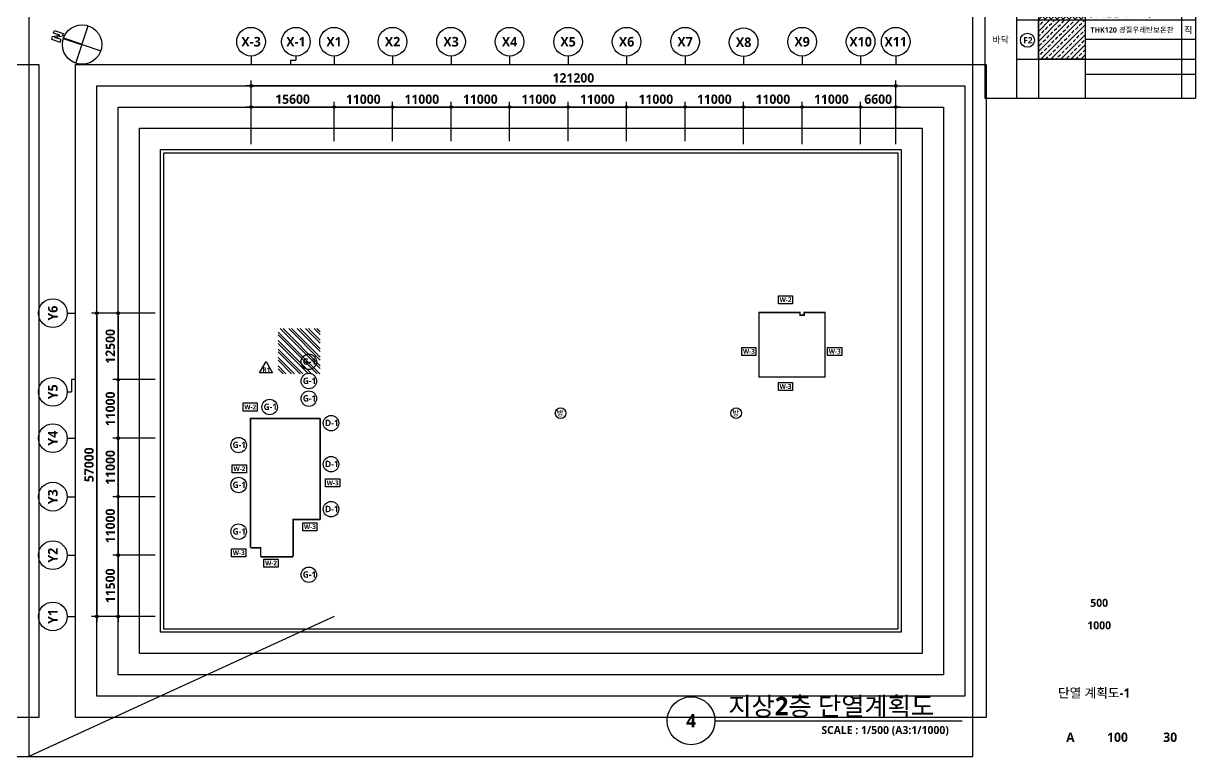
# Model space of a CAD drawing. Header units: millimetres. Extents: x 15454 to 832298, y 124519 to 402165.
# Drawn here: x 191935 to 412298, y 124519 to 262288 of the extents above; entities that cross this region are included whole.
import ezdxf
from ezdxf.enums import TextEntityAlignment as Align

# ---------------------------------------------------------------- set-up
doc = ezdxf.new("R2010")
doc.units = ezdxf.units.MM
doc.header["$LTSCALE"] = 300
doc.header["$MEASUREMENT"] = 0
doc.header["$PDSIZE"] = -5
doc.linetypes.add('HID', pattern=[0.5, 0.25, -0.25])
doc.linetypes.add('지상4층 SITE$0$AZ081', pattern=[3, 2, -1])
doc.layers.get('0').update_dxf_attribs({"linetype": 'CONTINUOUS'})
doc.layers.get('Defpoints').update_dxf_attribs({"color": 161, "linetype": 'CONTINUOUS'})
for name, color, linetype in [('A-ANNO-GRA1', 7, 'CONTINUOUS'), ('A-ANNO-NORT', 7, 'CONTINUOUS'), ('A-ANNO-TEXT1', 7, 'CONTINUOUS'), ('A-ANNO-TEXT2', 3, 'CONTINUOUS'), ('A-ANNO-TITL', 7, 'CONTINUOUS'), ('A-ST-AXIS-BUB', 7, 'CONTINUOUS'), ('A-ST-AXIS-DIM', 7, 'CONTINUOUS'), ('A-TEXT1', 2, 'CONTINUOUS'), ('AA-XXXX-TXT1', 2, 'CONTINUOUS'), ('BOX', 7, 'CONTINUOUS'), ('COL', 2, 'CONTINUOUS'), ('COR', 4, 'CONTINUOUS'), ('FIN', 5, 'CONTINUOUS'), ('text', 3, 'CONTINUOUS'), ('w-2', 1, 'CONTINUOUS'), ('w-3', 5, 'CONTINUOUS'), ('X-SEC-종$0$A-ST-AXIS-BUB', 7, 'CONTINUOUS')]:
    doc.layers.add(name, color=color, linetype=linetype)
for name, color, linetype, plot in [('Defpoint', 161, 'CONTINUOUS', False), ('G(그리드1)', 185, 'CONTINUOUS', False), ('G(그리드2)', 235, 'CONTINUOUS', False)]:
    doc.layers.add(name, color=color, linetype=linetype, plot=plot)
doc.styles.add('SH_대대리576', font='')
doc.styles.add('SH_진천_나눔', font='')
doc.styles.add('맑은고딕', font='NanumGothicBold.ttf')
doc.styles.add('송현플러스-돋움체', font='NanumGothicBold.ttf')
doc.styles.get('SH_대대리576').set_extended_font_data('NanumGothic', bold=True)
doc.styles.get('SH_진천_나눔').set_extended_font_data('NanumGothic', bold=True)
doc.dimstyles.new('SHP 500', dxfattribs={"dimscale": 500, "dimtxt": 3.5, "dimasz": 1, "dimexe": 2, "dimexo": 2, "dimgap": 1, "dimtad": 1, "dimdec": 0, "dimzin": 0, "dimdsep": 46, "dimtxsty": 'SH_진천_나눔', "dimblk": 'DIMDOT', "dimcen": 0.09, "dimclrd": 256, "dimclre": 256, "dimclrt": 3, "dimadec": 0, "dimazin": 1, "dimtfac": 1, "dimtdec": 0, "dimtix": 1, "dimtmove": 2, "dimatfit": 0, "dimldrblk": 'DIMDOT', "dimfxl": 1, "dimtolj": 1, "dimtzin": 0, "dimlwd": -1, "dimlwe": -1, "dimarcsym": 0})

# ---------------------------------------------------------------- blocks, each defined once
blk = doc.blocks.new('G$CBA52A250')
at = {"layer": 'A-ST-AXIS-BUB'}
for p, q in [((1177, 0), (1177, 525)), ((1177, 525), (1800, 525)), ((1800, 1050), (1800, 525))]:
    blk.add_line(p, q, dxfattribs=at)
blk.add_circle((1800, 2850), 1800, dxfattribs=at)
blk = doc.blocks.new('DIMDOT')
at = {"color": 0}
blk.add_line((-2, 0), (2, 0), dxfattribs=at)
for radius in [0.5, 0.25]:
    blk.add_circle((0, 0), radius, dxfattribs=at)
blk = doc.blocks.new('*D6797')
at = {"layer": 'A-ST-AXIS-DIM'}
for p, q in [((216729, 207853), (204729, 207853)), ((205729, 207353), (205729, 151353)), ((216729, 150853), (204729, 150853))]:
    blk.add_line(p, q, dxfattribs=at)
at = {"layer": 'Defpoints', "color": 0}
for p in [(217729, 207853), (205729, 150853), (217729, 150853)]:
    blk.add_point(p, dxfattribs=at)
at = {"layer": 'A-ST-AXIS-DIM', "linetype": 'ByBlock', "xscale": 500, "yscale": 500, "zscale": 500}
for p, rotation in [((205729, 207853), 90), ((205729, 150853), 270)]:
    blk.add_blockref('DIMDOT', p, dxfattribs=dict(at, rotation=rotation))
at = {"layer": 'A-ST-AXIS-DIM', "color": 3, "insert": (204267, 179353), "char_height": 1750, "attachment_point": 5, "rotation": 90, "style": 'SH_진천_나눔'}
blk.add_mtext('\\A1;57000', dxfattribs=at)
blk = doc.blocks.new('*D6798')
at = {"layer": 'A-ST-AXIS-DIM'}
for p, q in [((216729, 162353), (208729, 162353)), ((209729, 161853), (209729, 151353)), ((216729, 150853), (208729, 150853))]:
    blk.add_line(p, q, dxfattribs=at)
at = {"layer": 'Defpoints', "color": 0}
for p in [(217729, 162353), (209729, 150853), (217729, 150853)]:
    blk.add_point(p, dxfattribs=at)
at = {"layer": 'A-ST-AXIS-DIM', "linetype": 'ByBlock', "xscale": 500, "yscale": 500, "zscale": 500}
for p, rotation in [((209729, 162353), 90), ((209729, 150853), 270)]:
    blk.add_blockref('DIMDOT', p, dxfattribs=dict(at, rotation=rotation))
at = {"layer": 'A-ST-AXIS-DIM', "color": 3, "insert": (208267, 156603), "char_height": 1750, "attachment_point": 5, "rotation": 90, "style": 'SH_진천_나눔'}
blk.add_mtext('\\A1;11500', dxfattribs=at)
blk = doc.blocks.new('*D6799')
at = {"layer": 'A-ST-AXIS-DIM'}
for p, q in [((216729, 173353), (208729, 173353)), ((209729, 172853), (209729, 162853)), ((216729, 162353), (208729, 162353))]:
    blk.add_line(p, q, dxfattribs=at)
at = {"layer": 'Defpoints', "color": 0}
for p in [(217729, 173353), (209729, 162353), (217729, 162353)]:
    blk.add_point(p, dxfattribs=at)
at = {"layer": 'A-ST-AXIS-DIM', "linetype": 'ByBlock', "xscale": 500, "yscale": 500, "zscale": 500}
for p, rotation in [((209729, 173353), 90), ((209729, 162353), 270)]:
    blk.add_blockref('DIMDOT', p, dxfattribs=dict(at, rotation=rotation))
at = {"layer": 'A-ST-AXIS-DIM', "color": 3, "insert": (208269, 167853), "char_height": 1750, "attachment_point": 5, "rotation": 90, "style": 'SH_진천_나눔'}
blk.add_mtext('\\A1;11000', dxfattribs=at)
blk = doc.blocks.new('*D6800')
at = {"layer": 'A-ST-AXIS-DIM'}
for p, q in [((216729, 184353), (208729, 184353)), ((209729, 183853), (209729, 173853)), ((216729, 173353), (208729, 173353))]:
    blk.add_line(p, q, dxfattribs=at)
at = {"layer": 'Defpoints', "color": 0}
for p in [(217729, 184353), (209729, 173353), (217729, 173353)]:
    blk.add_point(p, dxfattribs=at)
at = {"layer": 'A-ST-AXIS-DIM', "linetype": 'ByBlock', "xscale": 500, "yscale": 500, "zscale": 500}
for p, rotation in [((209729, 184353), 90), ((209729, 173353), 270)]:
    blk.add_blockref('DIMDOT', p, dxfattribs=dict(at, rotation=rotation))
at = {"layer": 'A-ST-AXIS-DIM', "color": 3, "insert": (208269, 178853), "char_height": 1750, "attachment_point": 5, "rotation": 90, "style": 'SH_진천_나눔'}
blk.add_mtext('\\A1;11000', dxfattribs=at)
blk = doc.blocks.new('*D6801')
at = {"layer": 'A-ST-AXIS-DIM'}
for p, q in [((216729, 195353), (208729, 195353)), ((209729, 194853), (209729, 184853)), ((216729, 184353), (208729, 184353))]:
    blk.add_line(p, q, dxfattribs=at)
at = {"layer": 'Defpoints', "color": 0}
for p in [(217729, 195353), (209729, 184353), (217729, 184353)]:
    blk.add_point(p, dxfattribs=at)
at = {"layer": 'A-ST-AXIS-DIM', "linetype": 'ByBlock', "xscale": 500, "yscale": 500, "zscale": 500}
for p, rotation in [((209729, 195353), 90), ((209729, 184353), 270)]:
    blk.add_blockref('DIMDOT', p, dxfattribs=dict(at, rotation=rotation))
at = {"layer": 'A-ST-AXIS-DIM', "color": 3, "insert": (208269, 189853), "char_height": 1750, "attachment_point": 5, "rotation": 90, "style": 'SH_진천_나눔'}
blk.add_mtext('\\A1;11000', dxfattribs=at)
blk = doc.blocks.new('*D6802')
at = {"layer": 'A-ST-AXIS-DIM'}
for p, q in [((216729, 207853), (208729, 207853)), ((209729, 207353), (209729, 195853)), ((216729, 195353), (208729, 195353))]:
    blk.add_line(p, q, dxfattribs=at)
at = {"layer": 'Defpoints', "color": 0}
for p in [(217729, 207853), (209729, 195353), (217729, 195353)]:
    blk.add_point(p, dxfattribs=at)
at = {"layer": 'A-ST-AXIS-DIM', "linetype": 'ByBlock', "xscale": 500, "yscale": 500, "zscale": 500}
for p, rotation in [((209729, 207853), 90), ((209729, 195353), 270)]:
    blk.add_blockref('DIMDOT', p, dxfattribs=dict(at, rotation=rotation))
at = {"layer": 'A-ST-AXIS-DIM', "color": 3, "insert": (208265, 201603), "char_height": 1750, "attachment_point": 5, "rotation": 90, "style": 'SH_진천_나눔'}
blk.add_mtext('\\A1;12500', dxfattribs=at)
blk = doc.blocks.new('*D6803')
at = {"layer": 'A-ST-AXIS-DIM'}
for p, q in [((234729, 239581), (234729, 251581)), ((355929, 239581), (355929, 251581)), ((355429, 250581), (235229, 250581))]:
    blk.add_line(p, q, dxfattribs=at)
at = {"layer": 'Defpoints', "color": 0}
for p in [(234729, 250581), (234729, 238581), (355929, 238581)]:
    blk.add_point(p, dxfattribs=at)
at = {"layer": 'A-ST-AXIS-DIM', "linetype": 'ByBlock', "xscale": 500, "yscale": 500, "zscale": 500, "rotation": 180}
blk.add_blockref('DIMDOT', (234729, 250581), dxfattribs=at)
at = {"layer": 'A-ST-AXIS-DIM', "linetype": 'ByBlock', "xscale": 500, "yscale": 500, "zscale": 500}
blk.add_blockref('DIMDOT', (355929, 250581), dxfattribs=at)
at = {"layer": 'A-ST-AXIS-DIM', "color": 3, "insert": (295329, 252044), "char_height": 1750, "attachment_point": 5, "style": 'SH_진천_나눔'}
blk.add_mtext('\\A1;121200', dxfattribs=at)
blk = doc.blocks.new('*D6804')
at = {"layer": 'A-ST-AXIS-DIM'}
for p, q in [((250329, 240181), (250329, 247581)), ((261329, 240181), (261329, 247581)), ((260829, 246581), (250829, 246581))]:
    blk.add_line(p, q, dxfattribs=at)
at = {"layer": 'Defpoints', "color": 0}
for p in [(250329, 246581), (250329, 239181), (261329, 239181)]:
    blk.add_point(p, dxfattribs=at)
at = {"layer": 'A-ST-AXIS-DIM', "linetype": 'ByBlock', "xscale": 500, "yscale": 500, "zscale": 500, "rotation": 180}
blk.add_blockref('DIMDOT', (250329, 246581), dxfattribs=at)
at = {"layer": 'A-ST-AXIS-DIM', "linetype": 'ByBlock', "xscale": 500, "yscale": 500, "zscale": 500}
blk.add_blockref('DIMDOT', (261329, 246581), dxfattribs=at)
at = {"layer": 'A-ST-AXIS-DIM', "color": 3, "insert": (255829, 248041), "char_height": 1750, "attachment_point": 5, "style": 'SH_진천_나눔'}
blk.add_mtext('\\A1;11000', dxfattribs=at)
blk = doc.blocks.new('*D6805')
at = {"layer": 'A-ST-AXIS-DIM'}
for p, q in [((261329, 240181), (261329, 247581)), ((272329, 240181), (272329, 247581)), ((271829, 246581), (261829, 246581))]:
    blk.add_line(p, q, dxfattribs=at)
at = {"layer": 'Defpoints', "color": 0}
for p in [(261329, 246581), (261329, 239181), (272329, 239181)]:
    blk.add_point(p, dxfattribs=at)
at = {"layer": 'A-ST-AXIS-DIM', "linetype": 'ByBlock', "xscale": 500, "yscale": 500, "zscale": 500, "rotation": 180}
blk.add_blockref('DIMDOT', (261329, 246581), dxfattribs=at)
at = {"layer": 'A-ST-AXIS-DIM', "linetype": 'ByBlock', "xscale": 500, "yscale": 500, "zscale": 500}
blk.add_blockref('DIMDOT', (272329, 246581), dxfattribs=at)
at = {"layer": 'A-ST-AXIS-DIM', "color": 3, "insert": (266829, 248041), "char_height": 1750, "attachment_point": 5, "style": 'SH_진천_나눔'}
blk.add_mtext('\\A1;11000', dxfattribs=at)
blk = doc.blocks.new('*D6806')
at = {"layer": 'A-ST-AXIS-DIM'}
for p, q in [((272329, 240181), (272329, 247581)), ((283329, 240181), (283329, 247581)), ((282829, 246581), (272829, 246581))]:
    blk.add_line(p, q, dxfattribs=at)
at = {"layer": 'Defpoints', "color": 0}
for p in [(272329, 246581), (272329, 239181), (283329, 239181)]:
    blk.add_point(p, dxfattribs=at)
at = {"layer": 'A-ST-AXIS-DIM', "linetype": 'ByBlock', "xscale": 500, "yscale": 500, "zscale": 500, "rotation": 180}
blk.add_blockref('DIMDOT', (272329, 246581), dxfattribs=at)
at = {"layer": 'A-ST-AXIS-DIM', "linetype": 'ByBlock', "xscale": 500, "yscale": 500, "zscale": 500}
blk.add_blockref('DIMDOT', (283329, 246581), dxfattribs=at)
at = {"layer": 'A-ST-AXIS-DIM', "color": 3, "insert": (277829, 248041), "char_height": 1750, "attachment_point": 5, "style": 'SH_진천_나눔'}
blk.add_mtext('\\A1;11000', dxfattribs=at)
blk = doc.blocks.new('*D6807')
at = {"layer": 'A-ST-AXIS-DIM'}
for p, q in [((283329, 240181), (283329, 247581)), ((294329, 240181), (294329, 247581)), ((293829, 246581), (283829, 246581))]:
    blk.add_line(p, q, dxfattribs=at)
at = {"layer": 'Defpoints', "color": 0}
for p in [(283329, 246581), (283329, 239181), (294329, 239181)]:
    blk.add_point(p, dxfattribs=at)
at = {"layer": 'A-ST-AXIS-DIM', "linetype": 'ByBlock', "xscale": 500, "yscale": 500, "zscale": 500, "rotation": 180}
blk.add_blockref('DIMDOT', (283329, 246581), dxfattribs=at)
at = {"layer": 'A-ST-AXIS-DIM', "linetype": 'ByBlock', "xscale": 500, "yscale": 500, "zscale": 500}
blk.add_blockref('DIMDOT', (294329, 246581), dxfattribs=at)
at = {"layer": 'A-ST-AXIS-DIM', "color": 3, "insert": (288829, 248041), "char_height": 1750, "attachment_point": 5, "style": 'SH_진천_나눔'}
blk.add_mtext('\\A1;11000', dxfattribs=at)
blk = doc.blocks.new('*D6808')
at = {"layer": 'A-ST-AXIS-DIM'}
for p, q in [((294329, 240181), (294329, 247581)), ((305329, 240181), (305329, 247581)), ((304829, 246581), (294829, 246581))]:
    blk.add_line(p, q, dxfattribs=at)
at = {"layer": 'Defpoints', "color": 0}
for p in [(294329, 246581), (294329, 239181), (305329, 239181)]:
    blk.add_point(p, dxfattribs=at)
at = {"layer": 'A-ST-AXIS-DIM', "linetype": 'ByBlock', "xscale": 500, "yscale": 500, "zscale": 500, "rotation": 180}
blk.add_blockref('DIMDOT', (294329, 246581), dxfattribs=at)
at = {"layer": 'A-ST-AXIS-DIM', "linetype": 'ByBlock', "xscale": 500, "yscale": 500, "zscale": 500}
blk.add_blockref('DIMDOT', (305329, 246581), dxfattribs=at)
at = {"layer": 'A-ST-AXIS-DIM', "color": 3, "insert": (299829, 248041), "char_height": 1750, "attachment_point": 5, "style": 'SH_진천_나눔'}
blk.add_mtext('\\A1;11000', dxfattribs=at)
blk = doc.blocks.new('*D6809')
at = {"layer": 'A-ST-AXIS-DIM'}
for p, q in [((305329, 240181), (305329, 247581)), ((316329, 240181), (316329, 247581)), ((315829, 246581), (305829, 246581))]:
    blk.add_line(p, q, dxfattribs=at)
at = {"layer": 'Defpoints', "color": 0}
for p in [(305329, 246581), (305329, 239181), (316329, 239181)]:
    blk.add_point(p, dxfattribs=at)
at = {"layer": 'A-ST-AXIS-DIM', "linetype": 'ByBlock', "xscale": 500, "yscale": 500, "zscale": 500, "rotation": 180}
blk.add_blockref('DIMDOT', (305329, 246581), dxfattribs=at)
at = {"layer": 'A-ST-AXIS-DIM', "linetype": 'ByBlock', "xscale": 500, "yscale": 500, "zscale": 500}
blk.add_blockref('DIMDOT', (316329, 246581), dxfattribs=at)
at = {"layer": 'A-ST-AXIS-DIM', "color": 3, "insert": (310829, 248041), "char_height": 1750, "attachment_point": 5, "style": 'SH_진천_나눔'}
blk.add_mtext('\\A1;11000', dxfattribs=at)
blk = doc.blocks.new('*D6810')
at = {"layer": 'A-ST-AXIS-DIM'}
for p, q in [((316329, 240181), (316329, 247581)), ((327329, 239581), (327329, 247581)), ((326829, 246581), (316829, 246581))]:
    blk.add_line(p, q, dxfattribs=at)
at = {"layer": 'Defpoints', "color": 0}
for p in [(316329, 246581), (316329, 239181), (327329, 238581)]:
    blk.add_point(p, dxfattribs=at)
at = {"layer": 'A-ST-AXIS-DIM', "linetype": 'ByBlock', "xscale": 500, "yscale": 500, "zscale": 500, "rotation": 180}
blk.add_blockref('DIMDOT', (316329, 246581), dxfattribs=at)
at = {"layer": 'A-ST-AXIS-DIM', "linetype": 'ByBlock', "xscale": 500, "yscale": 500, "zscale": 500}
blk.add_blockref('DIMDOT', (327329, 246581), dxfattribs=at)
at = {"layer": 'A-ST-AXIS-DIM', "color": 3, "insert": (321829, 248041), "char_height": 1750, "attachment_point": 5, "style": 'SH_진천_나눔'}
blk.add_mtext('\\A1;11000', dxfattribs=at)
blk = doc.blocks.new('*D6811')
at = {"layer": 'A-ST-AXIS-DIM'}
for p, q in [((327329, 239581), (327329, 247581)), ((338329, 239581), (338329, 247581)), ((337829, 246581), (327829, 246581))]:
    blk.add_line(p, q, dxfattribs=at)
at = {"layer": 'Defpoints', "color": 0}
for p in [(327329, 246581), (327329, 238581), (338329, 238581)]:
    blk.add_point(p, dxfattribs=at)
at = {"layer": 'A-ST-AXIS-DIM', "linetype": 'ByBlock', "xscale": 500, "yscale": 500, "zscale": 500, "rotation": 180}
blk.add_blockref('DIMDOT', (327329, 246581), dxfattribs=at)
at = {"layer": 'A-ST-AXIS-DIM', "linetype": 'ByBlock', "xscale": 500, "yscale": 500, "zscale": 500}
blk.add_blockref('DIMDOT', (338329, 246581), dxfattribs=at)
at = {"layer": 'A-ST-AXIS-DIM', "color": 3, "insert": (332829, 248041), "char_height": 1750, "attachment_point": 5, "style": 'SH_진천_나눔'}
blk.add_mtext('\\A1;11000', dxfattribs=at)
blk = doc.blocks.new('*D6812')
at = {"layer": 'A-ST-AXIS-DIM'}
for p, q in [((338329, 239581), (338329, 247581)), ((349329, 239581), (349329, 247581)), ((348829, 246581), (338829, 246581))]:
    blk.add_line(p, q, dxfattribs=at)
at = {"layer": 'Defpoints', "color": 0}
for p in [(338329, 246581), (338329, 238581), (349329, 238581)]:
    blk.add_point(p, dxfattribs=at)
at = {"layer": 'A-ST-AXIS-DIM', "linetype": 'ByBlock', "xscale": 500, "yscale": 500, "zscale": 500, "rotation": 180}
blk.add_blockref('DIMDOT', (338329, 246581), dxfattribs=at)
at = {"layer": 'A-ST-AXIS-DIM', "linetype": 'ByBlock', "xscale": 500, "yscale": 500, "zscale": 500}
blk.add_blockref('DIMDOT', (349329, 246581), dxfattribs=at)
at = {"layer": 'A-ST-AXIS-DIM', "color": 3, "insert": (343829, 248041), "char_height": 1750, "attachment_point": 5, "style": 'SH_진천_나눔'}
blk.add_mtext('\\A1;11000', dxfattribs=at)
blk = doc.blocks.new('*D6813')
at = {"layer": 'A-ST-AXIS-DIM'}
for p, q in [((234729, 240181), (234729, 247581)), ((250329, 240181), (250329, 247581)), ((249829, 246581), (235229, 246581))]:
    blk.add_line(p, q, dxfattribs=at)
at = {"layer": 'Defpoints', "color": 0}
for p in [(234729, 246581), (234729, 239181), (250329, 239181)]:
    blk.add_point(p, dxfattribs=at)
at = {"layer": 'A-ST-AXIS-DIM', "linetype": 'ByBlock', "xscale": 500, "yscale": 500, "zscale": 500, "rotation": 180}
blk.add_blockref('DIMDOT', (234729, 246581), dxfattribs=at)
at = {"layer": 'A-ST-AXIS-DIM', "linetype": 'ByBlock', "xscale": 500, "yscale": 500, "zscale": 500}
blk.add_blockref('DIMDOT', (250329, 246581), dxfattribs=at)
at = {"layer": 'A-ST-AXIS-DIM', "color": 3, "insert": (242529, 248047), "char_height": 1750, "attachment_point": 5, "style": 'SH_진천_나눔'}
blk.add_mtext('\\A1;15600', dxfattribs=at)
blk = doc.blocks.new('A-ST-AXIS-BUB-1')
at = {"layer": 'A-ST-AXIS-BUB'}
blk.add_line((0, 350), (0, 0), dxfattribs=at)
blk.add_circle((0, 950), 600, dxfattribs=at)
blk = doc.blocks.new('A-ST-AXIS-BUB-2')
at = {"layer": 'X-SEC-종$0$A-ST-AXIS-BUB'}
blk.add_line((1800, 1050, -103000), (1800, 525, -103000), dxfattribs=at)
at = {"layer": 'X-SEC-종$0$A-ST-AXIS-BUB', "elevation": -103000}
blk.add_lwpolyline([(3323, 0), (3323, 525), (1800, 525)], dxfattribs=at)
at = {"layer": 'X-SEC-종$0$A-ST-AXIS-BUB'}
blk.add_circle((1800, 2850, -103000), 1800, dxfattribs=at)
blk = doc.blocks.new('*D6897')
at = {"layer": 'A-ST-AXIS-DIM'}
for p, q in [((349329, 239581), (349329, 247581)), ((355929, 239581), (355929, 247581)), ((348829, 246581), (348329, 246581)), ((349329, 246581), (355929, 246581)), ((356429, 246581), (356929, 246581))]:
    blk.add_line(p, q, dxfattribs=at)
at = {"layer": 'Defpoints', "color": 0}
for p in [(355929, 246581), (349329, 238581), (355929, 238581)]:
    blk.add_point(p, dxfattribs=at)
at = {"layer": 'A-ST-AXIS-DIM', "linetype": 'ByBlock', "xscale": 500, "yscale": 500, "zscale": 500}
blk.add_blockref('DIMDOT', (349329, 246581), dxfattribs=at)
at = {"layer": 'A-ST-AXIS-DIM', "linetype": 'ByBlock', "xscale": 500, "yscale": 500, "zscale": 500, "rotation": 180}
blk.add_blockref('DIMDOT', (355929, 246581), dxfattribs=at)
at = {"layer": 'A-ST-AXIS-DIM', "color": 3, "insert": (352629, 248047), "char_height": 1750, "attachment_point": 5, "style": 'SH_진천_나눔'}
blk.add_mtext('\\A1;6600', dxfattribs=at)
blk = doc.blocks.new('dr-sy-018-D-M')
at = {"layer": 'A-ANNO-NORT'}
for p, q in [((-1, 16.4), (-2.5, 16.4)), ((-2.5, 16.4), (-2.5, 11.4)), ((-1, 16.4), (1, 12.8)), ((-1, 15.09), (1.05, 11.4)), ((-1, 11.4), (-1, 15.09)), ((1, 12.8), (1, 16.4)), ((1, 16.4), (2.5, 16.4)), ((2.5, 16.4), (2.5, 11.4)), ((-2.5, 11.4), (-1, 11.4)), ((2.5, 11.4), (1.05, 11.4)), ((-10.5, 0), (10.5, 0)), ((0, 0), (0, -10.5))]:
    blk.add_line(p, q, dxfattribs=at)
at = {"layer": 'A-ANNO-NORT', "const_width": 1}
blk.add_lwpolyline([(0, 10.5), (0, 0)], dxfattribs=at)
at = {"layer": 'A-ANNO-NORT'}
blk.add_circle((0, 0), 10.5, dxfattribs=at)
blk = doc.blocks.new('*U4373')
at = {"layer": 'A-ANNO-TITL'}
blk.add_line((0, 0), (4647, 0), dxfattribs=at)
blk.add_circle((-450, 0), 450, dxfattribs=at)
at = {"layer": 'AA-XXXX-TXT1', "style": 'SH_진천_나눔'}
blk.add_attdef('DWG.TITLE', (250, 100), '', height=350, dxfattribs=at)
at = {"layer": 'AA-XXXX-TXT1', "color": 7, "style": 'SH_진천_나눔'}
blk.add_attdef('NO1', text='', height=300, dxfattribs=at).set_placement((-450, 0), align=Align.MIDDLE)
at = {"layer": 'AA-XXXX-TXT1', "style": 'SH_진천_나눔'}
blk.add_attdef('SCALE', text='', height=150, dxfattribs=at).set_placement((4397, -100), align=Align.TOP_RIGHT)
blk = doc.blocks.new('지상2층 단열')
at = {"true_color": 0xffab8f}
h = blk.add_hatch(dxfattribs=at)
h.set_pattern_fill('ANSI32', color=21, scale=3000, angle=270)
h.set_pattern_definition([(315, (-367449.7, 321534), (795.4951, 795.4951), []), (315, (-367449.7, 321003.7), (795.4951, 795.4951), [])])
h.paths.add_polyline_path([(77864, 45600), (85764, 45600), (85764, 49500), (85764, 49500), (85764, 51420), (85764, 51420), (85764, 54100), (77864, 54100)])
blk.add_lwpolyline([(75579, 47911), (76821, 45758), (74336, 45758)], close=True)
at = {"layer": 'COL'}
for centre in [(83629, 47852), (83629, 44234), (83629, 40932), (76259, 39347), (87803, 36322), (70428, 32199), (87803, 28612), (70428, 24698), (87803, 20148), (70428, 15936), (83620, 7829)]:
    blk.add_circle(centre, 1452, dxfattribs=at)
at = {"layer": 'text'}
for points in [[(171910, 60268), (174585, 60268), (174585, 58756), (171910, 58756)], [(165018, 50562), (167693, 50562), (167693, 49050), (165018, 49050)], [(181147, 50562), (183822, 50562), (183822, 49050), (181147, 49050)], [(171910, 43958), (174585, 43958), (174585, 42446), (171910, 42446)], [(71262, 40115), (73937, 40115), (73937, 38603), (71262, 38603)], [(69227, 28510), (71903, 28510), (71903, 26998), (69227, 26998)], [(86762, 25838), (89438, 25838), (89438, 24326), (86762, 24326)], [(82482, 17618), (85158, 17618), (85158, 16106), (82482, 16106)], [(69099, 12731), (71775, 12731), (71775, 11219), (69099, 11219)], [(75171, 10773), (77846, 10773), (77846, 9261), (75171, 9261)]]:
    blk.add_lwpolyline(points, close=True, dxfattribs=at)
at = {"layer": 'w-2', "linetype": 'HID', "const_width": 300, "elevation": -103000}
blk.add_lwpolyline([(168264, 57100), (168264, 45000), (180664, 45000), (180664, 57100), (176764, 57100), (176764, 56600), (175964, 56600), (175964, 57100), (168264, 57100)], dxfattribs=at)
at = {"layer": 'w-2', "linetype": 'HID', "const_width": 300}
for points in [[(85764, 18200), (85764, 37200)], [(80664, 11205), (80664, 18200), (85764, 18200)], [(72664, 12900), (74564, 12900), (74564, 11200)]]:
    blk.add_lwpolyline(points, dxfattribs=at)
at = {"layer": 'w-3', "linetype": '지상4층 SITE$0$AZ081', "const_width": 300, "elevation": -103000}
blk.add_lwpolyline([(168264, 57100), (175964, 57100), (175964, 56600), (176764, 56600), (176764, 57100), (180664, 57100)], dxfattribs=at)
at = {"layer": 'w-3', "linetype": '지상4층 SITE$0$AZ081', "const_width": 300}
for points in [[(85764, 37200), (72664, 37200), (72664, 12900)], [(74564, 11200), (80664, 11200)]]:
    blk.add_lwpolyline(points, dxfattribs=at)
at = {"layer": 'A-ANNO-TEXT2', "style": '송현플러스-돋움체'}
for s, p in [('G-1', (82495, 47295)), ('G-1', (82495, 43676)), ('G-1', (75126, 38790)), ('G-1', (82495, 40375)), ('D-1', (86669, 35764)), ('G-1', (69294, 31641)), ('D-1', (86669, 28055)), ('G-1', (69294, 24140)), ('D-1', (86669, 19590)), ('G-1', (69294, 15378)), ('G-1', (82486, 7271))]:
    blk.add_text(s, height=1200, dxfattribs=at).set_placement(p)
at = {"layer": 'A-TEXT1', "style": '맑은고딕'}
for s, p in [('W-2', (172142, 59065)), ('W-3', (165250, 49359)), ('W-3', (181379, 49359)), ('R1', (74903, 45905)), ('W-3', (172142, 42755)), ('W-2', (71494, 38912)), ('W-2', (69459, 27308)), ('W-3', (86995, 24635)), ('W-3', (82715, 16415)), ('W-3', (69332, 11528)), ('W-2', (75403, 9570))]:
    blk.add_text(s, height=900, dxfattribs=at).set_placement(p)
blk = doc.blocks.new('바닥 단열재 표기')
at = {"layer": 'COR', "true_color": 0x0affff}
h = blk.add_hatch(dxfattribs=at)
h.set_pattern_fill('ANSI33', color=4, scale=5324)
h.set_pattern_definition([(45, (-588136.9, 492696), (-941.1591, 941.1591), []), (45, (-587195.8, 492696), (-941.1591, 941.1591), [665.5, -332.75])])
h.paths.add_polyline_path([(10056, 14706), (18846, 14706), (18846, 7353), (10056, 7353)])
at = {"layer": 'FIN', "true_color": 0x1414ff}
h = blk.add_hatch(dxfattribs=at)
h.set_pattern_fill('ANSI37', color=5, scale=6388.8)
h.set_pattern_definition([(45, (-888585577.4, -266947414.6), (-564.69547546, 564.69547546), []), (135, (-888585577.4, -266947414.6), (-564.69547546, -564.69547546), [])])
h.paths.add_polyline_path([(18846, 14706), (10056, 14706), (10056, 22060), (18846, 22060)])
blk.add_lwpolyline([(10056, 14706), (18846, 14706), (18846, 7353), (10056, 7353)], close=True)
at = {"layer": 'A-TEXT1'}
for centre in [(7986, 18259), (7986, 10905)]:
    blk.add_circle(centre, 1331, dxfattribs=at)
at = {"layer": 'BOX', "color": 4}
for p, q in [((0, 24457), (0, 0)), ((0, 24457), (39595, 24457)), ((0, 24457), (0, 0)), ((0, 24457), (0, 0)), ((0, 24457), (0, 0)), ((5920, 24457), (5920, 0)), ((10056, 24457), (10056, 14706)), ((18846, 24457), (18846, 0)), ((36933, 24457), (36933, 0)), ((39595, 24457), (39595, 0)), ((39595, 24457), (39595, 0)), ((0, 22060), (39595, 22060)), ((39595, 18383), (18846, 18383)), ((5920, 14706), (39595, 14706)), ((5920, 14706), (39595, 14706)), ((10056, 14706), (10056, 0)), ((18846, 14742), (18846, 7389)), ((18846, 14706), (18846, 7353)), ((39595, 11030), (18846, 11030)), ((5920, 7353), (39595, 7353)), ((5920, 7353), (39595, 7353)), ((0, 0), (39595, 0)), ((0, 0), (39595, 0)), ((0, 0), (39595, 0))]:
    blk.add_line(p, q, dxfattribs=at)
at = {"layer": 'BOX'}
blk.add_line((18846, 4517), (39595, 4517), dxfattribs=at)
at = {"layer": 'A-TEXT1', "color": 3, "style": '맑은고딕'}
for s, p in [('구분', (2904, 23313)), ('명칭', (8016, 23313)), ('표기', (14172, 23313)), ('단 열 재 종 류', (28279, 23313))]:
    blk.add_text(s, height=1197.9, dxfattribs=at).set_placement(p, align=Align.MIDDLE_CENTER)
for s, height, p in [('THK120 경질우레탄보온판', 1000, (19845, 19687)), ('직', 1198, (37452, 19552)), ('비드법보온판 1종(1호)', 1000, (19644, 16803)), ('(내화뿜칠:하이코트)THK10', 1000, (19675, 15312)), ('직', 1198, (37452, 15875)), ('THK120 경질우레탄보온판', 1000, (19845, 12334)), ('직', 1198, (37452, 12199))]:
    blk.add_text(s, height=height, dxfattribs=at).set_placement(p)
at = {"layer": 'A-TEXT1', "style": '맑은고딕'}
for s, p in [('F1', (7199, 17639)), ('F2', (7199, 10286))]:
    blk.add_text(s, height=1197.9, dxfattribs=at).set_placement(p)
at = {"layer": 'A-TEXT1', "color": 3, "style": '맑은고딕'}
blk.add_text('바닥', height=1197.9, dxfattribs=at).set_placement((2960, 11030), align=Align.MIDDLE)

msp = doc.modelspace()

# ---------------------------------------------------------------- linework, layer by layer
for centre in [(292924.5, 189052.9), (325933.5, 189052.9)]:
    msp.add_circle(centre, 1000)
at = {"layer": 'A-ANNO-GRA1'}
msp.add_line((192954, 401519), (192954, 124519), dxfattribs=at)
at = {"layer": 'Defpoint'}
msp.add_lwpolyline([(15454, 124519), (370454, 124519), (370454, 401519), (15454, 401519)], close=True, dxfattribs=at)
at = {"layer": 'G(그리드1)'}
msp.add_line((250329, 150852.9), (192954, 124519), dxfattribs=at)
for points in [[(23629, 254581.5), (194829, 254581.5), (194829, 131881.5), (23629, 131881.5)], [(201729, 254581.5), (372929, 254581.5), (372929, 131881.5), (201729, 131881.5)], [(205729, 250581.5), (368929, 250581.5), (368929, 135881.5), (205729, 135881.5)], [(209729, 246581.5), (364929, 246581.5), (364929, 139881.5), (209729, 139881.5)], [(213729, 242581.5), (360929, 242581.5), (360929, 143881.5), (213729, 143881.5)], [(217729, 238581.5), (356929, 238581.5), (356929, 147881.5), (217729, 147881.5)]]:
    msp.add_lwpolyline(points, close=True, dxfattribs=at)
at = {"layer": 'G(그리드2)'}
msp.add_lwpolyline([(218329, 237981.5), (356329, 237981.5), (356329, 148481.5), (218329, 148481.5)], close=True, dxfattribs=at)

# ---------------------------------------------------------------- block references
for name, p in [('바닥 단열재 표기', (372702.3, 248236.5)), ('지상2층 단열', (161964.6, 150852.9))]:
    msp.add_blockref(name, p)
at = {"xscale": 1.5, "yscale": 1.5, "zscale": 1.5}
msp.add_blockref('G$CBA52A250', (240463.3, 254581.5), dxfattribs=at)
ref = msp.add_blockref('*U4373', (321949, 131248.6), dxfattribs=dict(xscale=10, yscale=10, zscale=10))
ref.add_attrib('SCALE', 'SCALE : 1/500 (A3:1/1000)', dxfattribs={"layer": 'A-ANNO-TITL', "height": 1500, "style": 'SH_진천_나눔'}).set_placement((365916, 130248.6), align=Align.TOP_RIGHT)
ref.add_attrib('DWG.TITLE', '지상2층 단열계획도', (324449, 132248.6), dxfattribs={"layer": 'A-ANNO-TITL', "height": 3479.08, "style": 'SH_진천_나눔'})
ref.add_attrib('NO1', '4', dxfattribs={"layer": 'A-ANNO-TITL', "color": 7, "height": 2500, "style": 'SH_진천_나눔'}).set_placement((317449, 131248.6), align=Align.MIDDLE)
at = {"layer": 'A-ANNO-NORT', "xscale": 352.8000000000371, "yscale": 352.8000000000371, "zscale": 352.8000000000371, "rotation": 71.5319309375383}
msp.add_blockref('dr-sy-018-D-M', (202954, 258319), dxfattribs=at)
at = {"layer": 'A-ST-AXIS-BUB', "xscale": 4.5, "yscale": 4.5, "zscale": 4.5}
for p in [(234729, 254581.5), (250329, 254581.5), (261329, 254581.5), (272329, 254581.5), (283329, 254581.5), (294329, 254581.5), (305329, 254581.5), (316329, 254581.5), (327329, 254481.5), (338329, 254581.5), (349329, 254581.5), (355929, 254581.5)]:
    msp.add_blockref('A-ST-AXIS-BUB-1', p, dxfattribs=at)
at = {"layer": 'A-ST-AXIS-BUB'}
for name, p, xscale, yscale, zscale, rotation in [('A-ST-AXIS-BUB-1', (201729, 207852.9), 4.5, 4.5, 4.5, 90), ('A-ST-AXIS-BUB-2', (201729, 190368.6), 1.5, 1.5, 1.5, 90.00000000000001), ('A-ST-AXIS-BUB-1', (201729, 184352.9), 4.5, 4.5, 4.5, 90), ('A-ST-AXIS-BUB-1', (201729, 173352.9), 4.5, 4.5, 4.5, 90), ('A-ST-AXIS-BUB-1', (201729, 162352.9), 4.5, 4.5, 4.5, 90), ('A-ST-AXIS-BUB-1', (201729, 150852.9), 4.5, 4.5, 4.5, 90)]:
    msp.add_blockref(name, p, dxfattribs=dict(at, xscale=xscale, yscale=yscale, zscale=zscale, rotation=rotation))

# ---------------------------------------------------------------- texts
at = {"layer": 'A-ANNO-TEXT1', "style": 'SH_대대리576'}
for s, p in [('X-3', (234729, 258856.5)), ('X-1', (243163.3, 258856.5)), ('X1', (250329, 258856.5)), ('X2', (261329, 258856.5)), ('X3', (272329, 258856.5)), ('X4', (283329, 258856.5)), ('X5', (294329, 258856.5)), ('X6', (305329, 258856.5)), ('X7', (316329, 258856.5)), ('X8', (327329, 258756.5)), ('X9', (338329, 258856.5)), ('X10', (349329, 258856.5)), ('X11', (355929, 258856.5))]:
    msp.add_text(s, height=1800, dxfattribs=at).set_placement(p, align=Align.MIDDLE_CENTER)
for s, p in [('Y6', (197454, 207852.9)), ('Y5', (197454, 193068.6)), ('Y4', (197454, 184352.9)), ('Y3', (197454, 173352.9)), ('Y2', (197454, 162352.9)), ('Y1', (197454, 150852.9))]:
    msp.add_text(s, height=1800, rotation=90, dxfattribs=at).set_placement(p, align=Align.MIDDLE_CENTER)
at = {"layer": 'A-ANNO-TEXT2', "style": '송현플러스-돋움체'}
for p in [(292204.8, 188544.4), (325213.8, 188544.4)]:
    msp.add_text('방', height=1000, dxfattribs=at).set_placement(p)
at = {"layer": 'A-ANNO-TITL', "style": 'SH_진천_나눔'}
for s, height, p in [('500', 1500, (394179.9, 153408)), ('1000', 1500, (394179.9, 149186)), ('단열 계획도-1', 1750, (393237.8, 136505.3)), ('A', 1750, (388766.6, 128154.5)), ('100', 1750, (397622.1, 128154.5)), ('30', 1750, (407532.8, 128154.5))]:
    msp.add_text(s, height=height, dxfattribs=at).set_placement(p, align=Align.MIDDLE)

# ---------------------------------------------------------------- dimensions: what is measured, and where the dimension line sits
at = {"layer": 'A-ST-AXIS-DIM'}
for base, p1, p2, picture, middle in [((234729, 250581.5), (355929, 238581.5), (234729, 238581.5), '*D6803', (295329, 252043.5)), ((234729, 246581.5), (250329, 239181.5), (234729, 239181.5), '*D6813', (242529, 248047.2)), ((250329, 246581.5), (261329, 239181.5), (250329, 239181.5), '*D6804', (255829, 248041)), ((261329, 246581.5), (272329, 239181.5), (261329, 239181.5), '*D6805', (266829, 248041)), ((272329, 246581.5), (283329, 239181.5), (272329, 239181.5), '*D6806', (277829, 248041)), ((283329, 246581.5), (294329, 239181.5), (283329, 239181.5), '*D6807', (288829, 248041)), ((294329, 246581.5), (305329, 239181.5), (294329, 239181.5), '*D6808', (299829, 248041)), ((305329, 246581.5), (316329, 239181.5), (305329, 239181.5), '*D6809', (310829, 248041)), ((316329, 246581.5), (327329, 238581.5), (316329, 239181.5), '*D6810', (321829, 248041)), ((327329, 246581.5), (338329, 238581.5), (327329, 238581.5), '*D6811', (332829, 248041)), ((338329, 246581.5), (349329, 238581.5), (338329, 238581.5), '*D6812', (343829, 248041))]:
    dim = msp.add_linear_dim(base=base, p1=p1, p2=p2, dimstyle='SHP 500', override={"dimtxsty": 'SH_진천_나눔', "dimldrblk": 'DIMDOT'}, dxfattribs=at)
    dim.commit()
    dim.dimension.update_dxf_attribs({"geometry": picture, "text_midpoint": middle})
for base, p1, p2, angle, picture, middle in [((355929, 246581.5), (349329, 238581.5), (355929, 238581.5), 180, '*D6897', (352629, 248047.2)), ((205729, 150852.9), (217729, 207852.9), (217729, 150852.9), 90, '*D6797', (204267, 179352.9)), ((209729, 195352.9), (217729, 207852.9), (217729, 195352.9), 90, '*D6802', (208264.5, 201602.9)), ((209729, 184352.9), (217729, 195352.9), (217729, 184352.9), 90, '*D6801', (208269.5, 189852.9)), ((209729, 173352.9), (217729, 184352.9), (217729, 173352.9), 90, '*D6800', (208269.5, 178852.9)), ((209729, 162352.9), (217729, 173352.9), (217729, 162352.9), 90, '*D6799', (208269.5, 167852.9)), ((209729, 150852.9), (217729, 162352.9), (217729, 150852.9), 90, '*D6798', (208267, 156602.9))]:
    dim = msp.add_linear_dim(base=base, p1=p1, p2=p2, angle=angle, dimstyle='SHP 500', override={"dimtxsty": 'SH_진천_나눔', "dimldrblk": 'DIMDOT'}, dxfattribs=at)
    dim.commit()
    dim.dimension.update_dxf_attribs({"geometry": picture, "text_midpoint": middle})

doc.saveas('drawing.dxf')
